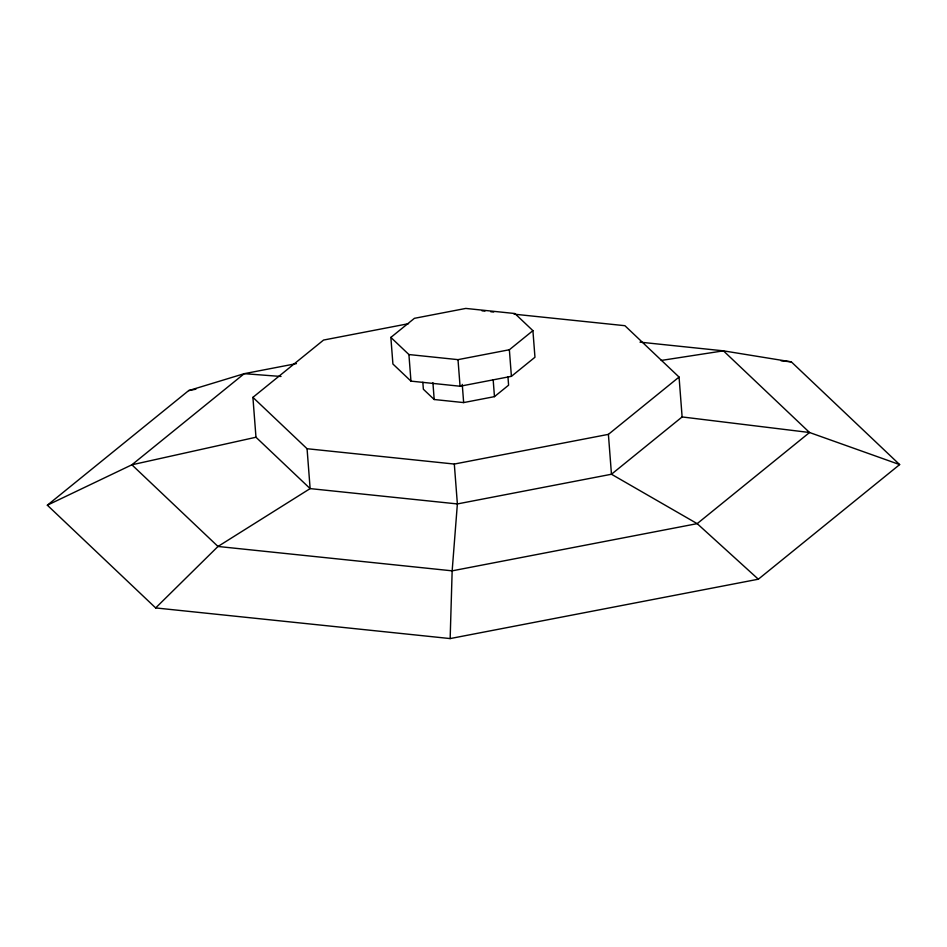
<?xml version="1.0" encoding="UTF-8"?>
<svg xmlns="http://www.w3.org/2000/svg" width="947" height="947" viewBox="0 0 947 947"><rect width="100%" height="100%" fill="white"/><g stroke="black" fill="none" stroke-linecap="round" stroke-linejoin="round"><path stroke-width="1.42" d="M296.435 363.612L244.243 373.674L188.666 390.59L47.35 505.201L155.663 607.927L450.156 638.574L452.157 570.84L457.377 503.934L454.311 464.054L307.065 448.724L252.908 397.361L323.566 340.056L408.536 323.685M155.663 607.927L217.999 546.466L310.131 488.605L457.377 503.934L611.466 474.246L682.124 416.94L809.543 432.507L899.65 464.598L758.334 579.209L450.156 638.574M390.862 337.416L414.419 318.322L465.782 308.426L514.86 313.528L532.912 330.657L534.96 357.244L511.404 376.338L460.053 386.234L410.962 381.132L392.91 364.003L390.862 337.416L408.915 354.545L458.005 359.647L509.368 349.751L532.912 330.657M422.836 382.245L423.368 389.241L434.2 399.516L463.651 402.582L494.464 396.639L508.598 385.18L507.947 376.788M454.311 464.054L608.4 434.365L679.058 377.06L624.902 325.697L514.103 314.167M47.35 505.201L131.882 464.799L255.974 437.242L310.131 488.605L307.065 448.724M188.666 390.59L195.899 389.193M661.231 360.44L723.425 350.84L791.337 361.872L899.65 464.598M281.022 376.468L244.243 373.674L131.882 464.799L217.999 546.466L452.157 570.84L697.181 523.644L809.543 432.507L723.425 350.84L640.006 342.151M482.023 310.829L484.947 311.125M490.771 311.741L493.695 312.037M781.086 360.807L791.337 361.872M758.334 579.209L697.181 523.644L611.466 474.246L608.4 434.365M679.058 377.06L682.124 416.94M509.368 349.751L511.404 376.338M493.174 379.854L494.464 396.639M462.254 384.387L463.651 402.582M458.005 359.647L460.053 386.234M432.909 382.718L434.2 399.516M408.915 354.545L410.962 381.132M252.908 397.361L255.974 437.242"/></g></svg>
